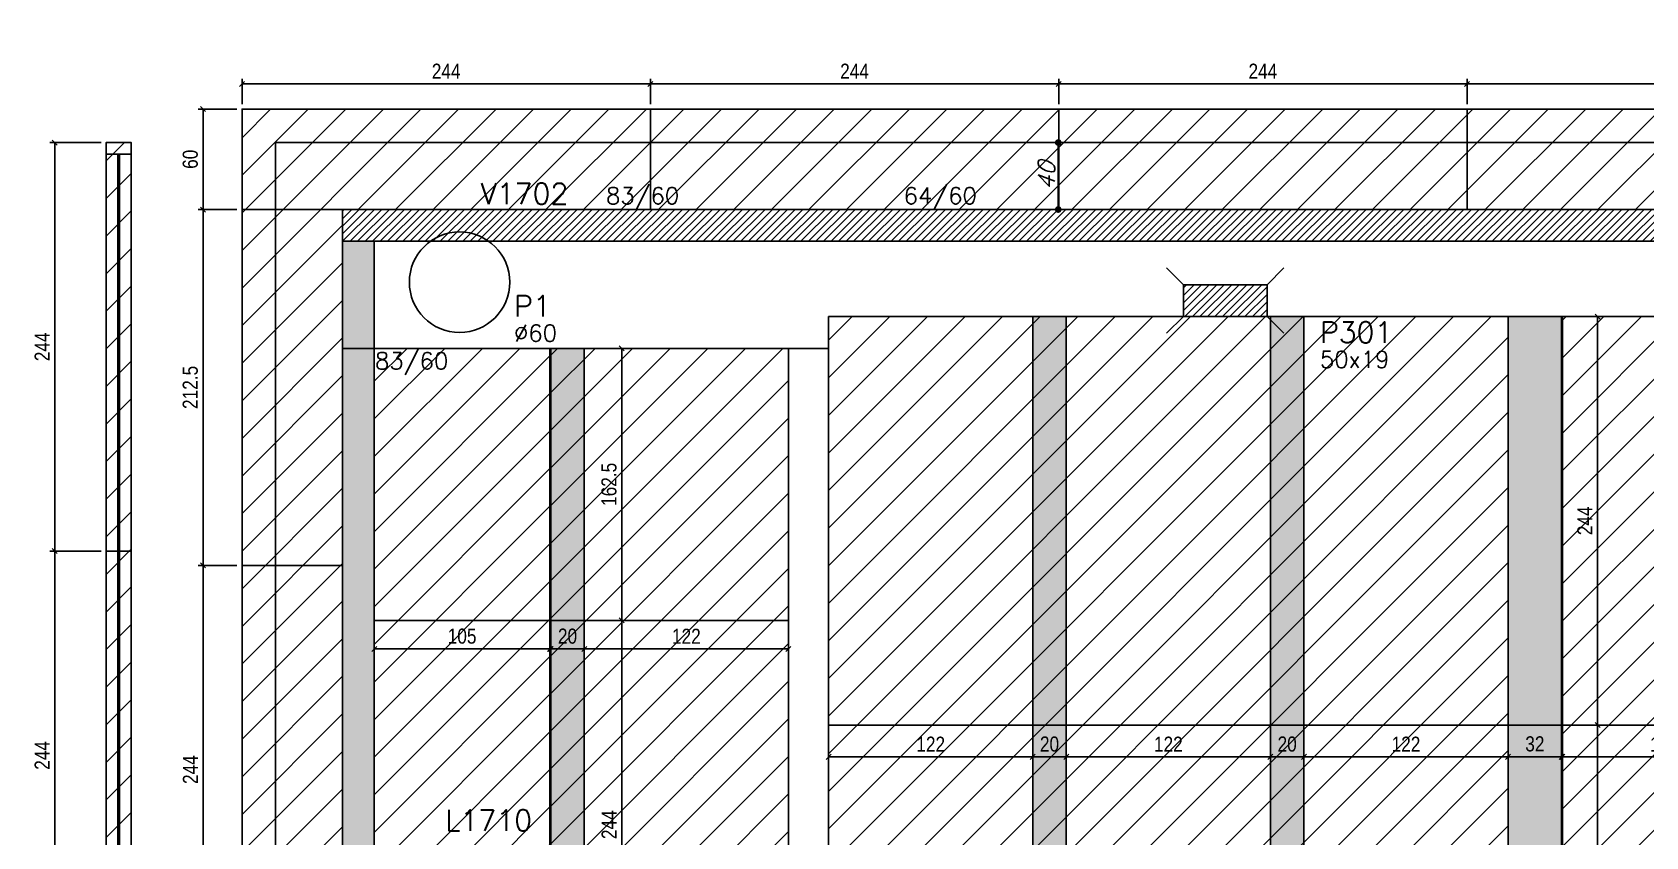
# Model space of a CAD drawing. Extents: x 1860 to 8661, y -614 to 3008.
# Drawn here: x 3110 to 4074, y 1762 to 2243 of the extents above; entities that cross this region are included whole.
import ezdxf

# ---------------------------------------------------------------- set-up
doc = ezdxf.new("R2010")
doc.units = 0
for name, color, linetype in [('COTA', 241, 'Continuous'), ('F-AUX-RED', 1, 'Continuous'), ('F-COTAS', 106, 'Continuous'), ('F-DESNIVEL-1', 254, 'Continuous'), ('F-LAJES', 3, 'Continuous'), ('F-LAJES-NOME', 4, 'Continuous'), ('F-PILARES-DIM', 172, 'Continuous'), ('F-PILARES-HACH', 174, 'Continuous'), ('F-PILARES-M', 170, 'Continuous'), ('F-PILARES-N', 170, 'Continuous'), ('F-PILARES-NASCE', 4, 'Continuous'), ('F-PILARES-NOME', 170, 'Continuous'), ('F-VIGAS', 3, 'Continuous'), ('F-VIGAS-DIM', 2, 'Continuous'), ('F-VIGAS-NOME', 4, 'Continuous'), ('Painéis', 200, 'Continuous'), ('SARR_2.2x7', 40, 'Continuous')]:
    doc.layers.add(name, color=color, linetype=linetype)
doc.layers.add('Hachura', color=251, linetype='Continuous', lineweight=9)
doc.styles.add('COTA TECNICA-50', font='techl___.ttf', dxfattribs={"height": 9})
doc.styles.add('CP-TEXT-INCL', font='romans.shx', dxfattribs={"oblique": 20})
doc.styles.add('MCP', font='romans.shx')
doc.dimstyles.new('COTA PAINEL-50', dxfattribs={"dimtxt": 9, "dimasz": 3, "dimexe": 3, "dimexo": 3, "dimgap": 3, "dimtad": 1, "dimdec": 1, "dimzin": 12, "dimdsep": 46, "dimtxsty": 'COTA TECNICA-50', "dimblk1": 'OBLIQUE', "dimblk2": 'OBLIQUE', "dimsah": 1, "dimcen": 0.9, "dimclrd": 4, "dimclre": 4, "dimclrt": 240, "dimadec": 1, "dimazin": 3, "dimtfac": 1, "dimtdec": 1, "dimtmove": 0, "dimatfit": 3, "dimfxl": 1, "dimtolj": 1, "dimtzin": 12, "dimarcsym": 0})
doc.dimstyles.new('CP-COTAS-50', dxfattribs={"dimscale": 0.8, "dimtxt": 12.5, "dimasz": 5, "dimexe": 5, "dimexo": 5, "dimgap": 2.5, "dimtad": 1, "dimdec": 1, "dimdsep": 46, "dimtxsty": 'CP-TEXT-INCL', "dimblk1": 'DOT', "dimblk2": 'DOT', "dimsah": 1, "dimcen": 9, "dimclrd": 256, "dimclre": 256, "dimclrt": 256, "dimadec": 0, "dimazin": 0, "dimtfac": 1, "dimtdec": 1, "dimtmove": 2, "dimatfit": 3, "dimldrblk": 'DOT', "dimfxl": 5, "dimtolj": 1, "dimarcsym": 0})

# ---------------------------------------------------------------- blocks, each defined once
blk = doc.blocks.new('_Oblique')
at = {"color": 0, "linetype": 'ByBlock', "lineweight": -2}
blk.add_line((-0.5, -0.5), (0.5, 0.5), dxfattribs=at)
blk = doc.blocks.new('*D1068')
at = {"layer": 'COTA', "color": 4, "lineweight": -2, "transparency": 16777216}
for p, q in [((3313.87, 1888.39), (3313.87, 1871.37)), ((3418.87, 1888.39), (3418.87, 1871.37)), ((3313.87, 1874.37), (3418.87, 1874.37))]:
    blk.add_line(p, q, dxfattribs=at)
at = {"layer": 'Defpoints', "color": 0, "transparency": 16777216}
for p in [(3313.87, 1891.39), (3418.87, 1891.39), (3418.87, 1874.37)]:
    blk.add_point(p, dxfattribs=at)
at = {"layer": 'COTA', "color": 4, "lineweight": -2, "transparency": 16777216, "xscale": 3, "yscale": 3, "zscale": 3, "rotation": 180}
blk.add_blockref('_Oblique', (3313.87, 1874.37), dxfattribs=at)
at = {"layer": 'COTA', "color": 4, "lineweight": -2, "transparency": 16777216, "xscale": 3, "yscale": 3, "zscale": 3}
blk.add_blockref('_Oblique', (3418.87, 1874.37), dxfattribs=at)
at = {"layer": 'COTA', "color": 240, "transparency": 16777216, "insert": (3366.37, 1881.97), "char_height": 9, "attachment_point": 5, "style": 'COTA TECNICA-50'}
blk.add_mtext('\\A1;105', dxfattribs=at)
blk = doc.blocks.new('*D1069')
at = {"layer": 'COTA', "color": 4, "lineweight": -2, "transparency": 16777216}
for p, q in [((3419.37, 1888.39), (3419.37, 1871.37)), ((3439.37, 1888.39), (3439.37, 1871.37)), ((3419.37, 1874.37), (3439.37, 1874.37))]:
    blk.add_line(p, q, dxfattribs=at)
at = {"layer": 'Defpoints', "color": 0, "transparency": 16777216}
for p in [(3419.37, 1891.39), (3439.37, 1891.39), (3439.37, 1874.37)]:
    blk.add_point(p, dxfattribs=at)
at = {"layer": 'COTA', "color": 4, "lineweight": -2, "transparency": 16777216, "xscale": 3, "yscale": 3, "zscale": 3, "rotation": 180}
blk.add_blockref('_Oblique', (3419.37, 1874.37), dxfattribs=at)
at = {"layer": 'COTA', "color": 4, "lineweight": -2, "transparency": 16777216, "xscale": 3, "yscale": 3, "zscale": 3}
blk.add_blockref('_Oblique', (3439.37, 1874.37), dxfattribs=at)
at = {"layer": 'COTA', "color": 240, "transparency": 16777216, "insert": (3429.37, 1881.96), "char_height": 9, "attachment_point": 5, "style": 'COTA TECNICA-50'}
blk.add_mtext('\\A1;20', dxfattribs=at)
blk = doc.blocks.new('*D1070')
at = {"layer": 'COTA', "color": 4, "lineweight": -2, "transparency": 16777216}
for p, q in [((3439.37, 1888.39), (3439.37, 1871.37)), ((3561.37, 1888.39), (3561.37, 1871.37)), ((3439.37, 1874.37), (3561.37, 1874.37))]:
    blk.add_line(p, q, dxfattribs=at)
at = {"layer": 'Defpoints', "color": 0, "transparency": 16777216}
for p in [(3439.37, 1891.39), (3561.37, 1891.39), (3561.37, 1874.37)]:
    blk.add_point(p, dxfattribs=at)
at = {"layer": 'COTA', "color": 4, "lineweight": -2, "transparency": 16777216, "xscale": 3, "yscale": 3, "zscale": 3, "rotation": 180}
blk.add_blockref('_Oblique', (3439.37, 1874.37), dxfattribs=at)
at = {"layer": 'COTA', "color": 4, "lineweight": -2, "transparency": 16777216, "xscale": 3, "yscale": 3, "zscale": 3}
blk.add_blockref('_Oblique', (3561.37, 1874.37), dxfattribs=at)
at = {"layer": 'COTA', "color": 240, "transparency": 16777216, "insert": (3500.37, 1881.92), "char_height": 9, "attachment_point": 5, "style": 'COTA TECNICA-50'}
blk.add_mtext('\\A1;122', dxfattribs=at)
blk = doc.blocks.new('*D1072')
at = {"layer": 'COTA', "color": 4, "lineweight": -2, "transparency": 16777216}
for p, q in [((3461.78, 1647.39), (3461.78, 1891.39)), ((3442.37, 1647.39), (3464.78, 1647.39))]:
    blk.add_line(p, q, dxfattribs=at)
at = {"layer": 'Defpoints', "color": 0, "transparency": 16777216}
for p in [(3461.78, 1891.39), (3461.78, 1891.39), (3439.37, 1647.39)]:
    blk.add_point(p, dxfattribs=at)
at = {"layer": 'COTA', "color": 4, "lineweight": -2, "transparency": 16777216, "xscale": 3, "yscale": 3, "zscale": 3}
for p, rotation in [((3461.78, 1891.39), 90), ((3461.78, 1647.39), 270)]:
    blk.add_blockref('_Oblique', p, dxfattribs=dict(at, rotation=rotation))
at = {"layer": 'COTA', "color": 240, "transparency": 16777216, "insert": (3454.21, 1769.39), "char_height": 9, "attachment_point": 5, "rotation": 90, "style": 'COTA TECNICA-50'}
blk.add_mtext('\\A1;244', dxfattribs=at)
blk = doc.blocks.new('*D1073')
at = {"layer": 'COTA', "color": 4, "lineweight": -2, "transparency": 16777216}
blk.add_line((3461.78, 1891.39), (3461.78, 2053.89), dxfattribs=at)
at = {"layer": 'Defpoints', "color": 0, "transparency": 16777216}
for p in [(3461.78, 2053.89), (3461.78, 2053.89), (3461.78, 1891.39)]:
    blk.add_point(p, dxfattribs=at)
at = {"layer": 'COTA', "color": 4, "lineweight": -2, "transparency": 16777216, "xscale": 3, "yscale": 3, "zscale": 3}
for p, rotation in [((3461.78, 2053.89), 90), ((3461.78, 1891.39), 270)]:
    blk.add_blockref('_Oblique', p, dxfattribs=dict(at, rotation=rotation))
at = {"layer": 'COTA', "color": 240, "transparency": 16777216, "insert": (3454.18, 1972.64), "char_height": 9, "attachment_point": 5, "rotation": 90, "style": 'COTA TECNICA-50'}
blk.add_mtext('\\A1;162.5', dxfattribs=at)
blk = doc.blocks.new('_Dot')
at = {"color": 0, "linetype": 'ByBlock', "lineweight": -2}
blk.add_line((-0.5, 0), (-1, 0), dxfattribs=at)
at = {"color": 0, "linetype": 'ByBlock', "const_width": 0.5}
blk.add_lwpolyline([(-0.25, 0, 1), (0.25, 0, 1)], format="xyb", close=True, dxfattribs=at)
blk = doc.blocks.new('*D1342')
at = {"layer": 'Defpoints', "color": 0, "transparency": 16777216}
for p in [(3722.59, 2176.79), (3722.59, 2136.79), (3722.59, 2136.79)]:
    blk.add_point(p, dxfattribs=at)
at = {"layer": 'F-COTAS', "lineweight": -2, "transparency": 16777216}
blk.add_line((3722.59, 2172.79), (3722.59, 2140.79), dxfattribs=at)
at = {"layer": 'F-COTAS', "lineweight": -2, "transparency": 16777216, "xscale": 4, "yscale": 4, "zscale": 4}
for p, rotation in [((3722.59, 2176.79), 90), ((3722.59, 2136.79), 270)]:
    blk.add_blockref('_Dot', p, dxfattribs=dict(at, rotation=rotation))
at = {"layer": 'F-COTAS', "transparency": 16777216, "insert": (3715.59, 2156.79), "char_height": 10, "attachment_point": 5, "rotation": 90, "style": 'CP-TEXT-INCL'}
blk.add_mtext('\\A1;40', dxfattribs=at)
blk = doc.blocks.new('*D1375')
at = {"layer": 'COTA', "color": 4, "lineweight": -2, "transparency": 16777216}
for p, q in [((3234.87, 2199.79), (3234.87, 2214.83)), ((3234.87, 2211.83), (3478.87, 2211.83)), ((3478.87, 2199.79), (3478.87, 2214.83))]:
    blk.add_line(p, q, dxfattribs=at)
at = {"layer": 'Defpoints', "color": 0, "transparency": 16777216}
for p in [(3478.87, 2211.83), (3234.87, 2196.79), (3478.87, 2196.79)]:
    blk.add_point(p, dxfattribs=at)
at = {"layer": 'COTA', "color": 4, "lineweight": -2, "transparency": 16777216, "xscale": 3, "yscale": 3, "zscale": 3, "rotation": 180}
blk.add_blockref('_Oblique', (3234.87, 2211.83), dxfattribs=at)
at = {"layer": 'COTA', "color": 4, "lineweight": -2, "transparency": 16777216, "xscale": 3, "yscale": 3, "zscale": 3}
blk.add_blockref('_Oblique', (3478.87, 2211.83), dxfattribs=at)
at = {"layer": 'COTA', "color": 240, "transparency": 16777216, "insert": (3356.87, 2219.4), "char_height": 9, "attachment_point": 5, "style": 'COTA TECNICA-50'}
blk.add_mtext('\\A1;244', dxfattribs=at)
blk = doc.blocks.new('*D1376')
at = {"layer": 'COTA', "color": 4, "lineweight": -2, "transparency": 16777216}
for p, q in [((3478.87, 2199.79), (3478.87, 2214.83)), ((3478.87, 2211.83), (3722.87, 2211.83)), ((3722.87, 2199.79), (3722.87, 2214.83))]:
    blk.add_line(p, q, dxfattribs=at)
at = {"layer": 'Defpoints', "color": 0, "transparency": 16777216}
for p in [(3722.87, 2211.83), (3478.87, 2196.79), (3722.87, 2196.79)]:
    blk.add_point(p, dxfattribs=at)
at = {"layer": 'COTA', "color": 4, "lineweight": -2, "transparency": 16777216, "xscale": 3, "yscale": 3, "zscale": 3, "rotation": 180}
blk.add_blockref('_Oblique', (3478.87, 2211.83), dxfattribs=at)
at = {"layer": 'COTA', "color": 4, "lineweight": -2, "transparency": 16777216, "xscale": 3, "yscale": 3, "zscale": 3}
blk.add_blockref('_Oblique', (3722.87, 2211.83), dxfattribs=at)
at = {"layer": 'COTA', "color": 240, "transparency": 16777216, "insert": (3600.87, 2219.4), "char_height": 9, "attachment_point": 5, "style": 'COTA TECNICA-50'}
blk.add_mtext('\\A1;244', dxfattribs=at)
blk = doc.blocks.new('*D1377')
at = {"layer": 'COTA', "color": 4, "lineweight": -2, "transparency": 16777216}
for p, q in [((3722.87, 2199.79), (3722.87, 2214.83)), ((3722.87, 2211.83), (3966.87, 2211.83)), ((3966.87, 2199.79), (3966.87, 2214.83))]:
    blk.add_line(p, q, dxfattribs=at)
at = {"layer": 'Defpoints', "color": 0, "transparency": 16777216}
for p in [(3966.87, 2211.83), (3722.87, 2196.79), (3966.87, 2196.79)]:
    blk.add_point(p, dxfattribs=at)
at = {"layer": 'COTA', "color": 4, "lineweight": -2, "transparency": 16777216, "xscale": 3, "yscale": 3, "zscale": 3, "rotation": 180}
blk.add_blockref('_Oblique', (3722.87, 2211.83), dxfattribs=at)
at = {"layer": 'COTA', "color": 4, "lineweight": -2, "transparency": 16777216, "xscale": 3, "yscale": 3, "zscale": 3}
blk.add_blockref('_Oblique', (3966.87, 2211.83), dxfattribs=at)
at = {"layer": 'COTA', "color": 240, "transparency": 16777216, "insert": (3844.87, 2219.4), "char_height": 9, "attachment_point": 5, "style": 'COTA TECNICA-50'}
blk.add_mtext('\\A1;244', dxfattribs=at)
blk = doc.blocks.new('*D1378')
at = {"layer": 'COTA', "color": 4, "lineweight": -2, "transparency": 16777216}
for p, q in [((3966.87, 2199.79), (3966.87, 2214.83)), ((3966.87, 2211.83), (4210.87, 2211.83)), ((4210.87, 2199.79), (4210.87, 2214.83))]:
    blk.add_line(p, q, dxfattribs=at)
at = {"layer": 'Defpoints', "color": 0, "transparency": 16777216}
for p in [(4210.87, 2211.83), (3966.87, 2196.79), (4210.87, 2196.79)]:
    blk.add_point(p, dxfattribs=at)
at = {"layer": 'COTA', "color": 4, "lineweight": -2, "transparency": 16777216, "xscale": 3, "yscale": 3, "zscale": 3, "rotation": 180}
blk.add_blockref('_Oblique', (3966.87, 2211.83), dxfattribs=at)
at = {"layer": 'COTA', "color": 4, "lineweight": -2, "transparency": 16777216, "xscale": 3, "yscale": 3, "zscale": 3}
blk.add_blockref('_Oblique', (4210.87, 2211.83), dxfattribs=at)
at = {"layer": 'COTA', "color": 240, "transparency": 16777216, "insert": (4088.87, 2219.4), "char_height": 9, "attachment_point": 5, "style": 'COTA TECNICA-50'}
blk.add_mtext('\\A1;244', dxfattribs=at)
blk = doc.blocks.new('*D1426')
at = {"layer": 'COTA', "color": 4, "lineweight": -2, "transparency": 16777216}
for p, q in [((3231.87, 1924.29), (3208.58, 1924.29)), ((3211.58, 1680.29), (3211.58, 1924.29)), ((3231.87, 1680.29), (3208.58, 1680.29))]:
    blk.add_line(p, q, dxfattribs=at)
at = {"layer": 'Defpoints', "color": 0, "transparency": 16777216}
for p in [(3211.58, 1924.29), (3234.87, 1924.29), (3234.87, 1680.29)]:
    blk.add_point(p, dxfattribs=at)
at = {"layer": 'COTA', "color": 4, "lineweight": -2, "transparency": 16777216, "xscale": 3, "yscale": 3, "zscale": 3}
for p, rotation in [((3211.58, 1924.29), 90), ((3211.58, 1680.29), 270)]:
    blk.add_blockref('_Oblique', p, dxfattribs=dict(at, rotation=rotation))
at = {"layer": 'COTA', "color": 240, "transparency": 16777216, "insert": (3204.02, 1802.29), "char_height": 9, "attachment_point": 5, "rotation": 90, "style": 'COTA TECNICA-50'}
blk.add_mtext('\\A1;244', dxfattribs=at)
blk = doc.blocks.new('*D1344')
at = {"layer": 'COTA', "color": 4, "lineweight": -2, "transparency": 16777216}
for p, q in [((3231.87, 2136.79), (3208.58, 2136.79)), ((3211.58, 1924.29), (3211.58, 2136.79)), ((3231.87, 1924.29), (3208.58, 1924.29))]:
    blk.add_line(p, q, dxfattribs=at)
at = {"layer": 'Defpoints', "color": 0, "transparency": 16777216}
for p in [(3211.58, 2136.79), (3234.87, 2136.79), (3234.87, 1924.29)]:
    blk.add_point(p, dxfattribs=at)
at = {"layer": 'COTA', "color": 4, "lineweight": -2, "transparency": 16777216, "xscale": 3, "yscale": 3, "zscale": 3}
for p, rotation in [((3211.58, 2136.79), 90), ((3211.58, 1924.29), 270)]:
    blk.add_blockref('_Oblique', p, dxfattribs=dict(at, rotation=rotation))
at = {"layer": 'COTA', "color": 240, "transparency": 16777216, "insert": (3203.98, 2030.54), "char_height": 9, "attachment_point": 5, "rotation": 90, "style": 'COTA TECNICA-50'}
blk.add_mtext('\\A1;212.5', dxfattribs=at)
blk = doc.blocks.new('*D1427')
at = {"layer": 'COTA', "color": 4, "lineweight": -2, "transparency": 16777216}
for p, q in [((3231.87, 2196.79), (3208.58, 2196.79)), ((3211.58, 2136.79), (3211.58, 2196.79)), ((3231.87, 2136.79), (3208.58, 2136.79))]:
    blk.add_line(p, q, dxfattribs=at)
at = {"layer": 'Defpoints', "color": 0, "transparency": 16777216}
for p in [(3211.58, 2196.79), (3234.87, 2196.79), (3234.87, 2136.79)]:
    blk.add_point(p, dxfattribs=at)
at = {"layer": 'COTA', "color": 4, "lineweight": -2, "transparency": 16777216, "xscale": 3, "yscale": 3, "zscale": 3}
for p, rotation in [((3211.58, 2196.79), 90), ((3211.58, 2136.79), 270)]:
    blk.add_blockref('_Oblique', p, dxfattribs=dict(at, rotation=rotation))
at = {"layer": 'COTA', "color": 240, "transparency": 16777216, "insert": (3203.99, 2166.79), "char_height": 9, "attachment_point": 5, "rotation": 90, "style": 'COTA TECNICA-50'}
blk.add_mtext('\\A1;60', dxfattribs=at)
blk = doc.blocks.new('*D1430')
at = {"layer": 'COTA', "color": 4, "lineweight": -2, "transparency": 16777216}
for p, q in [((3150.66, 1932.79), (3120.01, 1932.79)), ((3123.01, 1688.79), (3123.01, 1932.79)), ((3150.66, 1688.79), (3120.01, 1688.79))]:
    blk.add_line(p, q, dxfattribs=at)
at = {"layer": 'Defpoints', "color": 0, "transparency": 16777216}
for p in [(3123.01, 1932.79), (3153.66, 1932.79), (3153.66, 1688.79)]:
    blk.add_point(p, dxfattribs=at)
at = {"layer": 'COTA', "color": 4, "lineweight": -2, "transparency": 16777216, "xscale": 3, "yscale": 3, "zscale": 3}
for p, rotation in [((3123.01, 1932.79), 90), ((3123.01, 1688.79), 270)]:
    blk.add_blockref('_Oblique', p, dxfattribs=dict(at, rotation=rotation))
at = {"layer": 'COTA', "color": 240, "transparency": 16777216, "insert": (3115.45, 1810.79), "char_height": 9, "attachment_point": 5, "rotation": 90, "style": 'COTA TECNICA-50'}
blk.add_mtext('\\A1;244', dxfattribs=at)
blk = doc.blocks.new('*D1431')
at = {"layer": 'COTA', "color": 4, "lineweight": -2, "transparency": 16777216}
for p, q in [((3150.66, 2176.79), (3120.01, 2176.79)), ((3123.01, 1932.79), (3123.01, 2176.79)), ((3150.66, 1932.79), (3120.01, 1932.79))]:
    blk.add_line(p, q, dxfattribs=at)
at = {"layer": 'Defpoints', "color": 0, "transparency": 16777216}
for p in [(3123.01, 2176.79), (3153.66, 2176.79), (3153.66, 1932.79)]:
    blk.add_point(p, dxfattribs=at)
at = {"layer": 'COTA', "color": 4, "lineweight": -2, "transparency": 16777216, "xscale": 3, "yscale": 3, "zscale": 3}
for p, rotation in [((3123.01, 2176.79), 90), ((3123.01, 1932.79), 270)]:
    blk.add_blockref('_Oblique', p, dxfattribs=dict(at, rotation=rotation))
at = {"layer": 'COTA', "color": 240, "transparency": 16777216, "insert": (3115.45, 2054.79), "char_height": 9, "attachment_point": 5, "rotation": 90, "style": 'COTA TECNICA-50'}
blk.add_mtext('\\A1;244', dxfattribs=at)
blk = doc.blocks.new('*D1668')
at = {"layer": 'COTA', "color": 4, "lineweight": -2, "transparency": 16777216}
for p, q in [((3585.37, 1825.89), (3585.37, 1806.93)), ((3707.37, 1825.89), (3707.37, 1806.93)), ((3585.37, 1809.93), (3707.37, 1809.93))]:
    blk.add_line(p, q, dxfattribs=at)
at = {"layer": 'Defpoints', "color": 0, "transparency": 16777216}
for p in [(3585.37, 1828.89), (3707.37, 1828.89), (3707.37, 1809.93)]:
    blk.add_point(p, dxfattribs=at)
at = {"layer": 'COTA', "color": 4, "lineweight": -2, "transparency": 16777216, "xscale": 3, "yscale": 3, "zscale": 3, "rotation": 180}
blk.add_blockref('_Oblique', (3585.37, 1809.93), dxfattribs=at)
at = {"layer": 'COTA', "color": 4, "lineweight": -2, "transparency": 16777216, "xscale": 3, "yscale": 3, "zscale": 3}
blk.add_blockref('_Oblique', (3707.37, 1809.93), dxfattribs=at)
at = {"layer": 'COTA', "color": 240, "transparency": 16777216, "insert": (3646.37, 1817.48), "char_height": 9, "attachment_point": 5, "style": 'COTA TECNICA-50'}
blk.add_mtext('\\A1;122', dxfattribs=at)
blk = doc.blocks.new('*D1669')
at = {"layer": 'COTA', "color": 4, "lineweight": -2, "transparency": 16777216}
for p, q in [((3707.37, 1825.89), (3707.37, 1806.93)), ((3727.37, 1825.89), (3727.37, 1806.93)), ((3707.37, 1809.93), (3727.37, 1809.93))]:
    blk.add_line(p, q, dxfattribs=at)
at = {"layer": 'Defpoints', "color": 0, "transparency": 16777216}
for p in [(3707.37, 1828.89), (3727.37, 1828.89), (3727.37, 1809.93)]:
    blk.add_point(p, dxfattribs=at)
at = {"layer": 'COTA', "color": 4, "lineweight": -2, "transparency": 16777216, "xscale": 3, "yscale": 3, "zscale": 3, "rotation": 180}
blk.add_blockref('_Oblique', (3707.37, 1809.93), dxfattribs=at)
at = {"layer": 'COTA', "color": 4, "lineweight": -2, "transparency": 16777216, "xscale": 3, "yscale": 3, "zscale": 3}
blk.add_blockref('_Oblique', (3727.37, 1809.93), dxfattribs=at)
at = {"layer": 'COTA', "color": 240, "transparency": 16777216, "insert": (3717.37, 1817.52), "char_height": 9, "attachment_point": 5, "style": 'COTA TECNICA-50'}
blk.add_mtext('\\A1;20', dxfattribs=at)
blk = doc.blocks.new('*D1670')
at = {"layer": 'COTA', "color": 4, "lineweight": -2, "transparency": 16777216}
for p, q in [((3727.37, 1825.89), (3727.37, 1806.93)), ((3849.37, 1825.89), (3849.37, 1806.93)), ((3727.37, 1809.93), (3849.37, 1809.93))]:
    blk.add_line(p, q, dxfattribs=at)
at = {"layer": 'Defpoints', "color": 0, "transparency": 16777216}
for p in [(3727.37, 1828.89), (3849.37, 1828.89), (3849.37, 1809.93)]:
    blk.add_point(p, dxfattribs=at)
at = {"layer": 'COTA', "color": 4, "lineweight": -2, "transparency": 16777216, "xscale": 3, "yscale": 3, "zscale": 3, "rotation": 180}
blk.add_blockref('_Oblique', (3727.37, 1809.93), dxfattribs=at)
at = {"layer": 'COTA', "color": 4, "lineweight": -2, "transparency": 16777216, "xscale": 3, "yscale": 3, "zscale": 3}
blk.add_blockref('_Oblique', (3849.37, 1809.93), dxfattribs=at)
at = {"layer": 'COTA', "color": 240, "transparency": 16777216, "insert": (3788.37, 1817.48), "char_height": 9, "attachment_point": 5, "style": 'COTA TECNICA-50'}
blk.add_mtext('\\A1;122', dxfattribs=at)
blk = doc.blocks.new('*D1671')
at = {"layer": 'COTA', "color": 4, "lineweight": -2, "transparency": 16777216}
for p, q in [((3849.37, 1825.89), (3849.37, 1806.93)), ((3869.37, 1825.89), (3869.37, 1806.93)), ((3849.37, 1809.93), (3869.37, 1809.93))]:
    blk.add_line(p, q, dxfattribs=at)
at = {"layer": 'Defpoints', "color": 0, "transparency": 16777216}
for p in [(3849.37, 1828.89), (3869.37, 1828.89), (3869.37, 1809.93)]:
    blk.add_point(p, dxfattribs=at)
at = {"layer": 'COTA', "color": 4, "lineweight": -2, "transparency": 16777216, "xscale": 3, "yscale": 3, "zscale": 3, "rotation": 180}
blk.add_blockref('_Oblique', (3849.37, 1809.93), dxfattribs=at)
at = {"layer": 'COTA', "color": 4, "lineweight": -2, "transparency": 16777216, "xscale": 3, "yscale": 3, "zscale": 3}
blk.add_blockref('_Oblique', (3869.37, 1809.93), dxfattribs=at)
at = {"layer": 'COTA', "color": 240, "transparency": 16777216, "insert": (3859.37, 1817.52), "char_height": 9, "attachment_point": 5, "style": 'COTA TECNICA-50'}
blk.add_mtext('\\A1;20', dxfattribs=at)
blk = doc.blocks.new('*D1672')
at = {"layer": 'COTA', "color": 4, "lineweight": -2, "transparency": 16777216}
for p, q in [((3869.37, 1825.89), (3869.37, 1806.93)), ((3991.37, 1825.89), (3991.37, 1806.93)), ((3869.37, 1809.93), (3991.37, 1809.93))]:
    blk.add_line(p, q, dxfattribs=at)
at = {"layer": 'Defpoints', "color": 0, "transparency": 16777216}
for p in [(3869.37, 1828.89), (3991.37, 1828.89), (3991.37, 1809.93)]:
    blk.add_point(p, dxfattribs=at)
at = {"layer": 'COTA', "color": 4, "lineweight": -2, "transparency": 16777216, "xscale": 3, "yscale": 3, "zscale": 3, "rotation": 180}
blk.add_blockref('_Oblique', (3869.37, 1809.93), dxfattribs=at)
at = {"layer": 'COTA', "color": 4, "lineweight": -2, "transparency": 16777216, "xscale": 3, "yscale": 3, "zscale": 3}
blk.add_blockref('_Oblique', (3991.37, 1809.93), dxfattribs=at)
at = {"layer": 'COTA', "color": 240, "transparency": 16777216, "insert": (3930.37, 1817.48), "char_height": 9, "attachment_point": 5, "style": 'COTA TECNICA-50'}
blk.add_mtext('\\A1;122', dxfattribs=at)
blk = doc.blocks.new('*D1673')
at = {"layer": 'COTA', "color": 4, "lineweight": -2, "transparency": 16777216}
for p, q in [((3991.37, 1825.89), (3991.37, 1806.93)), ((4023.37, 1825.89), (4023.37, 1806.93)), ((3991.37, 1809.93), (4023.37, 1809.93))]:
    blk.add_line(p, q, dxfattribs=at)
at = {"layer": 'Defpoints', "color": 0, "transparency": 16777216}
for p in [(3991.37, 1828.89), (4023.37, 1828.89), (4023.37, 1809.93)]:
    blk.add_point(p, dxfattribs=at)
at = {"layer": 'COTA', "color": 4, "lineweight": -2, "transparency": 16777216, "xscale": 3, "yscale": 3, "zscale": 3, "rotation": 180}
blk.add_blockref('_Oblique', (3991.37, 1809.93), dxfattribs=at)
at = {"layer": 'COTA', "color": 4, "lineweight": -2, "transparency": 16777216, "xscale": 3, "yscale": 3, "zscale": 3}
blk.add_blockref('_Oblique', (4023.37, 1809.93), dxfattribs=at)
at = {"layer": 'COTA', "color": 240, "transparency": 16777216, "insert": (4007.37, 1817.62), "char_height": 9, "attachment_point": 5, "style": 'COTA TECNICA-50'}
blk.add_mtext('\\A1;32', dxfattribs=at)
blk = doc.blocks.new('*D1674')
at = {"layer": 'COTA', "color": 4, "lineweight": -2, "transparency": 16777216}
for p, q in [((4023.87, 1825.89), (4023.87, 1806.93)), ((4145.87, 1825.89), (4145.87, 1806.93)), ((4023.87, 1809.93), (4145.87, 1809.93))]:
    blk.add_line(p, q, dxfattribs=at)
at = {"layer": 'Defpoints', "color": 0, "transparency": 16777216}
for p in [(4023.87, 1828.89), (4145.87, 1828.89), (4145.87, 1809.93)]:
    blk.add_point(p, dxfattribs=at)
at = {"layer": 'COTA', "color": 4, "lineweight": -2, "transparency": 16777216, "xscale": 3, "yscale": 3, "zscale": 3, "rotation": 180}
blk.add_blockref('_Oblique', (4023.87, 1809.93), dxfattribs=at)
at = {"layer": 'COTA', "color": 4, "lineweight": -2, "transparency": 16777216, "xscale": 3, "yscale": 3, "zscale": 3}
blk.add_blockref('_Oblique', (4145.87, 1809.93), dxfattribs=at)
at = {"layer": 'COTA', "color": 240, "transparency": 16777216, "insert": (4084.87, 1817.48), "char_height": 9, "attachment_point": 5, "style": 'COTA TECNICA-50'}
blk.add_mtext('\\A1;122', dxfattribs=at)
blk = doc.blocks.new('*D1679')
at = {"layer": 'COTA', "color": 4, "lineweight": -2, "transparency": 16777216}
for p, q in [((4026.87, 1828.89), (4047.83, 1828.89)), ((4044.83, 1584.89), (4044.83, 1828.89)), ((4026.87, 1584.89), (4047.83, 1584.89))]:
    blk.add_line(p, q, dxfattribs=at)
at = {"layer": 'Defpoints', "color": 0, "transparency": 16777216}
for p in [(4023.87, 1828.89), (4044.83, 1828.89), (4023.87, 1584.89)]:
    blk.add_point(p, dxfattribs=at)
at = {"layer": 'COTA', "color": 4, "lineweight": -2, "transparency": 16777216, "xscale": 3, "yscale": 3, "zscale": 3}
for p, rotation in [((4044.83, 1828.89), 90), ((4044.83, 1584.89), 270)]:
    blk.add_blockref('_Oblique', p, dxfattribs=dict(at, rotation=rotation))
at = {"layer": 'COTA', "color": 240, "transparency": 16777216, "insert": (4037.26, 1706.89), "char_height": 9, "attachment_point": 5, "rotation": 90, "style": 'COTA TECNICA-50'}
blk.add_mtext('\\A1;244', dxfattribs=at)
blk = doc.blocks.new('*D1680')
at = {"layer": 'COTA', "color": 4, "lineweight": -2, "transparency": 16777216}
for p, q in [((4026.87, 2072.89), (4047.83, 2072.89)), ((4044.83, 1828.89), (4044.83, 2072.89)), ((4026.87, 1828.89), (4047.83, 1828.89))]:
    blk.add_line(p, q, dxfattribs=at)
at = {"layer": 'Defpoints', "color": 0, "transparency": 16777216}
for p in [(4023.87, 2072.89), (4044.83, 2072.89), (4023.87, 1828.89)]:
    blk.add_point(p, dxfattribs=at)
at = {"layer": 'COTA', "color": 4, "lineweight": -2, "transparency": 16777216, "xscale": 3, "yscale": 3, "zscale": 3}
for p, rotation in [((4044.83, 2072.89), 90), ((4044.83, 1828.89), 270)]:
    blk.add_blockref('_Oblique', p, dxfattribs=dict(at, rotation=rotation))
at = {"layer": 'COTA', "color": 240, "transparency": 16777216, "insert": (4037.26, 1950.89), "char_height": 9, "attachment_point": 5, "rotation": 90, "style": 'COTA TECNICA-50'}
blk.add_mtext('\\A1;244', dxfattribs=at)

msp = doc.modelspace()

# ---------------------------------------------------------------- hatches: boundary and pattern name
at = {"layer": 'F-AUX-RED'}
h = msp.add_hatch(dxfattribs=at)
h.set_pattern_fill('ANSI31', color=256)
h.set_pattern_definition([(45, (4454.8736, -4261.1125), (-2.245064, 2.245064), [])])
h.paths.add_polyline_path([(5582.87, 2136.89), (3294.87, 2136.89), (3294.87, 2117.89), (5563.87, 2117.89), (5563.87, 2029.89), (5582.87, 2029.89)])
at = {"layer": 'F-PILARES-HACH', "linetype": 'Continuous'}
h = msp.add_hatch(dxfattribs=at)
h.set_pattern_fill('ANSI31', color=256, style=0)
h.set_pattern_definition([(45, (4449.3736, 10738.8875), (-2.245064, 2.245064), [])])
h.paths.add_polyline_path([(3797.37, 2072.89), (3847.37, 2072.89), (3847.37, 2091.89), (3797.37, 2091.89)], flags=16)
at = {"layer": 'Hachura', "linetype": 'ByBlock'}
h = msp.add_hatch(dxfattribs=at)
h.set_pattern_fill('ANSI31', color=256, scale=5)
h.paths.add_polyline_path([(3234.87, 1436.29), (3294.87, 1436.29), (3294.87, 1680.29), (3234.87, 1680.29)])
h.paths.add_polyline_path([(3234.87, 1680.29), (3294.87, 1680.29), (3294.87, 1924.29), (3234.87, 1924.29)])
h.paths.add_polyline_path([(3234.87, 1924.29), (3294.87, 1924.29), (3294.87, 2136.79), (3234.87, 2136.79)])
h.paths.add_polyline_path([(3478.87, 2136.79), (3478.87, 2196.79), (3234.87, 2196.79), (3234.87, 2136.79)])
h.paths.add_polyline_path([(3722.87, 2136.79), (3722.87, 2196.79), (3478.87, 2196.79), (3478.87, 2136.79)])
h.paths.add_polyline_path([(3966.87, 2136.79), (3966.87, 2196.79), (3722.87, 2196.79), (3722.87, 2136.79)])
h.paths.add_polyline_path([(4210.87, 2136.79), (4210.87, 2196.79), (3966.87, 2196.79), (3966.87, 2136.79)])
h.paths.add_polyline_path([(4454.87, 2136.79), (4454.87, 2196.79), (4210.87, 2196.79), (4210.87, 2136.79)])
h.paths.add_polyline_path([(4454.87, 2196.79), (4454.87, 2136.79), (4698.87, 2136.79), (4698.87, 2196.79)])
h.paths.add_polyline_path([(4698.87, 2196.79), (4698.87, 2136.79), (4942.87, 2136.79), (4942.87, 2196.79)])
h.paths.add_polyline_path([(4942.87, 2196.79), (4942.87, 2136.79), (5186.87, 2136.79), (5186.87, 2196.79)])
h.paths.add_polyline_path([(5186.87, 2196.79), (5186.87, 2136.79), (5430.87, 2136.79), (5430.87, 2196.79)])
h.paths.add_polyline_path([(5520.87, 2136.79), (5520.87, 2196.79), (5430.87, 2196.79), (5430.87, 2136.79)])
h.paths.add_polyline_path([(5439.87, 2332.3), (5439.87, 2317.3), (5535.87, 2317.3), (5535.87, 2332.3)])
h.paths.add_polyline_path([(5439.87, 2317.3), (5439.87, 2332.3), (5195.87, 2332.3), (5195.87, 2317.3)])
h.paths.add_polyline_path([(4951.87, 2332.3), (4951.87, 2317.3), (5195.87, 2317.3), (5195.87, 2332.3)])
h.paths.add_polyline_path([(4951.87, 2317.3), (4951.87, 2332.3), (4707.87, 2332.3), (4707.87, 2317.3)])
h.paths.add_polyline_path([(4463.87, 2332.3), (4463.87, 2317.3), (4707.87, 2317.3), (4707.87, 2332.3)])
h.paths.add_polyline_path([(4219.87, 2332.3), (4219.87, 2317.3), (4463.87, 2317.3), (4463.87, 2332.3)])
h.paths.add_polyline_path([(4219.87, 2317.3), (4219.87, 2332.3), (3975.87, 2332.3), (3975.87, 2317.3)])
h.paths.add_polyline_path([(3975.87, 2317.3), (3975.87, 2332.3), (3731.87, 2332.3), (3731.87, 2317.3)])
h.paths.add_polyline_path([(3731.87, 2317.3), (3731.87, 2332.3), (3487.87, 2332.3), (3487.87, 2317.3)])
h.paths.add_polyline_path([(3243.87, 2332.3), (3243.87, 2317.3), (3487.87, 2317.3), (3487.87, 2332.3)])
h.paths.add_polyline_path([(3153.66, 1932.79), (3168.66, 1932.79), (3168.66, 2176.79), (3153.66, 2176.79)])
h.paths.add_polyline_path([(3168.66, 1932.79), (3153.66, 1932.79), (3153.66, 1688.79), (3168.66, 1688.79)])
h.paths.add_polyline_path([(3153.66, 1665.29), (3168.66, 1665.29), (3168.66, 1688.79), (3153.66, 1688.79)])
h.paths.add_polyline_path([(3153.66, 1421.29), (3168.66, 1421.29), (3168.66, 1665.29), (3153.66, 1665.29)])
h = msp.add_hatch(dxfattribs=at)
h.set_pattern_fill('ANSI31', color=256, scale=5)
h.paths.add_polyline_path([(3707.37, 2072.89), (3585.37, 2072.89), (3585.37, 1828.89), (3707.37, 1828.89)])
h.paths.add_polyline_path([(3707.37, 1828.89), (3585.37, 1828.89), (3585.37, 1584.89), (3707.37, 1584.89)])
h.paths.add_polyline_path([(3727.37, 1828.89), (3707.37, 1828.89), (3707.37, 1584.89), (3727.37, 1584.89)])
h.paths.add_polyline_path([(3707.37, 1828.89), (3727.37, 1828.89), (3727.37, 2072.89), (3707.37, 2072.89)])
h.paths.add_polyline_path([(3849.37, 2070.89), (3847.37, 2072.89), (3797.37, 2072.89), (3727.37, 2072.89), (3727.37, 1828.89), (3849.37, 1828.89)])
h.paths.add_polyline_path([(3849.37, 1828.89), (3727.37, 1828.89), (3727.37, 1584.89), (3849.37, 1584.89)])
h.paths.add_polyline_path([(3869.37, 1828.89), (3849.37, 1828.89), (3849.37, 1584.89), (3869.37, 1584.89)])
h.paths.add_polyline_path([(3869.37, 2072.89), (3849.37, 2072.89), (3849.37, 1828.89), (3869.37, 1828.89)])
h.paths.add_polyline_path([(3869.37, 1828.89), (3991.37, 1828.89), (3991.37, 2072.89), (3869.37, 2072.89)])
h.paths.add_polyline_path([(3991.37, 1828.89), (3869.37, 1828.89), (3869.37, 1584.89), (3991.37, 1584.89)])
h.paths.add_polyline_path([(4023.87, 1584.89), (4126.87, 1584.89), (4126.87, 1828.89), (4023.87, 1828.89)])
h.paths.add_polyline_path([(4126.87, 2022.92), (4126.63, 2022.92), (4126.63, 2071.92), (4125.66, 2072.89), (4096.87, 2072.89), (4023.87, 2072.89), (4023.87, 1828.89), (4126.87, 1828.89)])
h.paths.add_polyline_path([(4145.87, 1584.89), (4267.87, 1584.89), (4267.87, 1828.89), (4145.87, 1828.89)])
h = msp.add_hatch(color=256, dxfattribs=at)
h.dxf.hatch_style = 1
h.paths.add_polyline_path([(3707.37, 1828.89), (3727.37, 1828.89), (3727.37, 2072.89), (3707.37, 2072.89)])
h.paths.add_polyline_path([(3727.37, 1828.89), (3707.37, 1828.89), (3707.37, 1584.89), (3727.37, 1584.89)])
h.paths.add_polyline_path([(3707.37, 1403.39), (3727.37, 1403.39), (3727.37, 1584.89), (3707.37, 1584.89)])
h.paths.add_polyline_path([(3849.37, 1403.39), (3869.37, 1403.39), (3869.37, 1584.89), (3849.37, 1584.89)])
h.paths.add_polyline_path([(3869.37, 1828.89), (3849.37, 1828.89), (3849.37, 1584.89), (3869.37, 1584.89)])
h.paths.add_polyline_path([(3869.37, 2072.89), (3849.37, 2072.89), (3849.37, 1828.89), (3869.37, 1828.89)])
h.paths.add_polyline_path([(3991.37, 1828.89), (4023.87, 1828.89), (4023.87, 2072.89), (3991.37, 2072.89)])
h.paths.add_polyline_path([(4023.87, 1828.89), (3991.37, 1828.89), (3991.37, 1584.89), (4023.87, 1584.89)])
h.paths.add_polyline_path([(4023.87, 1584.89), (3991.37, 1584.89), (3991.37, 1403.39), (4023.87, 1403.39)])
h.paths.add_polyline_path([(4267.87, 1403.39), (4287.87, 1403.39), (4287.87, 1584.89), (4267.87, 1584.89)])
h.paths.add_polyline_path([(4267.87, 1584.89), (4287.87, 1584.89), (4287.87, 1828.89), (4267.87, 1828.89)])
h.paths.add_polyline_path([(4267.87, 1828.89), (4287.87, 1828.89), (4287.87, 2072.89), (4267.87, 2072.89)])
h = msp.add_hatch(dxfattribs=at)
h.set_pattern_fill('ANSI31', color=256, scale=5)
h.paths.add_polyline_path([(3313.87, 1891.39), (3418.87, 1891.39), (3418.87, 2053.89), (3364.88, 2053.89), (3313.87, 2053.89)])
h.paths.add_polyline_path([(3313.87, 1891.39), (3313.87, 1647.39), (3418.87, 1647.39), (3418.87, 1891.39)])
h.paths.add_polyline_path([(3418.87, 1647.39), (3313.87, 1647.39), (3313.87, 1436.39), (3313.87, 1403.39), (3418.87, 1403.39)])
h.paths.add_polyline_path([(3419.37, 1403.39), (3425.37, 1403.39), (3439.37, 1403.39), (3439.37, 1647.39), (3419.37, 1647.39)])
h.paths.add_polyline_path([(3419.37, 1647.39), (3439.37, 1647.39), (3439.37, 1891.39), (3419.37, 1891.39)])
h.paths.add_polyline_path([(3419.37, 1891.39), (3439.37, 1891.39), (3439.37, 2053.89), (3419.37, 2053.89)])
h.paths.add_polyline_path([(3561.37, 1891.39), (3561.37, 2053.89), (3439.37, 2053.89), (3439.37, 1891.39)])
h.paths.add_polyline_path([(3561.37, 1891.39), (3439.37, 1891.39), (3439.37, 1647.39), (3561.37, 1647.39)])
h.paths.add_polyline_path([(3561.37, 1647.39), (3439.37, 1647.39), (3439.37, 1403.39), (3474.37, 1403.39), (3561.37, 1403.39)])
at = {"layer": 'Hachura'}
h = msp.add_hatch(color=256, dxfattribs=at)
h.dxf.hatch_style = 1
h.paths.add_polyline_path([(3419.37, 1403.39), (3425.37, 1403.39), (3439.37, 1403.39), (3439.37, 1647.39), (3419.37, 1647.39)])
h.paths.add_polyline_path([(3439.37, 1891.39), (3419.37, 1891.39), (3419.37, 1647.39), (3439.37, 1647.39)])
h.paths.add_polyline_path([(3419.37, 1891.39), (3439.37, 1891.39), (3439.37, 2053.89), (3419.37, 2053.89)])

# ---------------------------------------------------------------- linework, layer by layer
at = {"layer": 'F-AUX-RED', "color": 2}
for p, q in [((3294.87, 2117.89), (3294.87, 2136.89)), ((5582.87, 2136.89), (3294.87, 2136.89)), ((3294.87, 2117.89), (5563.87, 2117.89))]:
    msp.add_line(p, q, dxfattribs=at)
at = {"layer": 'F-DESNIVEL-1'}
msp.add_solid([(3294.87, 2053.89), (3313.87, 2053.89), (3294.87, 2117.89), (3313.87, 2117.89)], dxfattribs=at)
at = {"layer": 'F-DESNIVEL-1', "linetype": 'Continuous'}
for points in [[(3313.87, 2053.89), (3294.87, 2053.89), (3294.87, 1436.49)], [(3313.87, 2053.89), (3294.87, 1436.49), (3313.87, 1436.49)], [(3313.87, 2053.89), (3313.87, 1436.49), (3313.87, 2053.89)]]:
    msp.add_solid(points, dxfattribs=at)
at = {"layer": 'F-LAJES', "linetype": 'Continuous'}
for p, q in [((3254.87, 1421.39), (3254.87, 2176.89)), ((3254.87, 2176.89), (5535.87, 2176.89))]:
    msp.add_line(p, q, dxfattribs=at)
at = {"layer": 'F-PILARES-M', "linetype": 'Continuous'}
msp.add_circle((3364.87, 2093.39), 30, dxfattribs=at)
at = {"layer": 'F-PILARES-N', "linetype": 'Continuous'}
msp.add_lwpolyline([(3797.37, 2072.89), (3847.37, 2072.89), (3847.37, 2091.89), (3797.37, 2091.89), (3797.37, 2072.89)], dxfattribs=at)
at = {"layer": 'F-PILARES-NASCE', "linetype": 'Continuous'}
for p, q in [((3797.37, 2091.89), (3787.37, 2101.89)), ((3847.37, 2091.89), (3857.37, 2101.89)), ((3797.37, 2072.89), (3787.37, 2062.89)), ((3847.37, 2072.89), (3857.37, 2062.89))]:
    msp.add_line(p, q, dxfattribs=at)
at = {"layer": 'F-VIGAS'}
for points in [[(3294.87, 2136.89), (3294.87, 1436.39)], [(3364.88, 2136.89), (3294.87, 2136.89)], [(3573.37, 2136.89), (3364.88, 2136.89)], [(3831.87, 2136.89), (3573.37, 2136.89)], [(4136.37, 2136.89), (3831.87, 2136.89)], [(3313.87, 1436.39), (3313.87, 2117.89)], [(3585.37, 2072.89), (3802.87, 2072.89)], [(3585.37, 1403.39), (3585.37, 2072.89)], [(3847.37, 2072.89), (4096.87, 2072.89)], [(3294.87, 2053.89), (3364.88, 2053.89)], [(3364.88, 2053.89), (3585.37, 2053.89)], [(3561.37, 2053.89), (3561.37, 1403.39)]]:
    msp.add_lwpolyline(points, dxfattribs=at)
at = {"layer": 'Painéis'}
for p, q in [((3478.87, 2196.79), (3478.87, 2136.79)), ((3722.87, 2196.79), (3722.87, 2136.79)), ((3966.87, 2196.79), (3966.87, 2136.79)), ((3168.66, 1932.79), (3153.66, 1932.79)), ((3294.87, 1924.29), (3234.87, 1924.29))]:
    msp.add_line(p, q, dxfattribs=at)
for points in [[(3234.87, 2136.79), (5520.87, 2136.79), (5520.87, 2196.79), (3234.87, 2196.79)], [(3168.66, 1421.29), (3153.66, 1421.29), (3153.66, 2176.79), (3168.66, 2176.79)], [(3294.87, 1436.29), (3234.87, 1436.29), (3234.87, 2136.79), (3294.87, 2136.79)]]:
    msp.add_lwpolyline(points, close=True, dxfattribs=at)
for points in [[(3707.37, 1403.39), (3707.37, 2072.89)], [(3727.37, 1403.39), (3727.37, 2072.89)], [(3849.37, 1403.39), (3849.37, 2072.89)], [(3869.37, 1403.39), (3869.37, 2072.89)], [(3991.37, 1403.39), (3991.37, 2072.89)], [(4023.37, 1403.39), (4023.37, 2072.89)], [(4023.87, 1403.39), (4023.87, 2072.89)], [(3418.87, 2053.89), (3418.87, 1403.39)], [(3419.37, 2053.89), (3419.37, 1403.39)], [(3439.37, 2053.89), (3439.37, 1403.39)], [(3561.37, 1891.39), (3313.87, 1891.39)], [(3585.37, 1828.89), (4126.87, 1828.89)]]:
    msp.add_lwpolyline(points, dxfattribs=at)
at = {"layer": 'SARR_2.2x7'}
for p, q in [((3153.66, 2169.79), (3168.66, 2169.79)), ((3160.66, 2169.79), (3160.66, 1932.79)), ((3161.66, 2169.79), (3161.66, 1932.79)), ((3160.66, 1688.79), (3160.66, 1932.79)), ((3161.66, 1688.79), (3161.66, 1932.79))]:
    msp.add_line(p, q, dxfattribs=at)

# ---------------------------------------------------------------- texts
at = {"layer": 'F-LAJES-NOME', "linetype": 'Continuous', "style": 'MCP'}
msp.add_text('L1710', height=12.5, dxfattribs=at).set_placement((3356.22, 1765.73))
at = {"layer": 'F-PILARES-DIM', "linetype": 'Continuous', "style": 'MCP'}
for s, p in [('%%c60', (3397.42, 2057.99)), ('50x19', (3878.92, 2042.26))]:
    msp.add_text(s, height=10, dxfattribs=at).set_placement(p)
at = {"layer": 'F-PILARES-NOME', "linetype": 'Continuous', "style": 'MCP'}
for s, p in [('P1', (3397.42, 2072.99)), ('P301', (3878.92, 2057.26))]:
    msp.add_text(s, height=12.5, dxfattribs=at).set_placement(p)
at = {"layer": 'F-VIGAS-DIM', "linetype": 'Continuous', "style": 'MCP'}
for s, p in [('83/60', (3452.38, 2140.01)), ('64/60', (3630.23, 2140.01)), ('83/60', (3314.38, 2041.39))]:
    msp.add_text(s, height=10, dxfattribs=at).set_placement(p)
at = {"layer": 'F-VIGAS-NOME', "linetype": 'Continuous', "style": 'MCP'}
msp.add_text('V1702', height=12.5, dxfattribs=at).set_placement((3377.38, 2140.01))

# ---------------------------------------------------------------- dimensions: what is measured, and where the dimension line sits
at = {"layer": 'COTA'}
for base, p1, p2, picture, middle in [((3478.87, 2211.83), (3234.87, 2196.79), (3478.87, 2196.79), '*D1375', (3356.87, 2219.4)), ((3418.87, 1874.37), (3313.87, 1891.39), (3418.87, 1891.39), '*D1068', (3366.37, 1881.97)), ((3439.37, 1874.37), (3419.37, 1891.39), (3439.37, 1891.39), '*D1069', (3429.37, 1881.96)), ((3707.37, 1809.93), (3585.37, 1828.89), (3707.37, 1828.89), '*D1668', (3646.37, 1817.48)), ((4145.87, 1809.93), (4023.87, 1828.89), (4145.87, 1828.89), '*D1674', (4084.87, 1817.48))]:
    dim = msp.add_linear_dim(base=base, p1=p1, p2=p2, dimstyle='COTA PAINEL-50', dxfattribs=at)
    dim.commit()
    dim.dimension.update_dxf_attribs({"geometry": picture, "text_midpoint": middle})
for base, p1, p2, picture, middle in [((3722.87, 2211.83), (3478.87, 2196.79), (3722.87, 2196.79), '*D1376', (3600.87, 2219.4)), ((3966.87, 2211.83), (3722.87, 2196.79), (3966.87, 2196.79), '*D1377', (3844.87, 2219.4)), ((4210.87, 2211.83), (3966.87, 2196.79), (4210.87, 2196.79), '*D1378', (4088.87, 2219.4)), ((3561.37, 1874.37), (3439.37, 1891.39), (3561.37, 1891.39), '*D1070', (3500.37, 1881.92)), ((3727.37, 1809.93), (3707.37, 1828.89), (3727.37, 1828.89), '*D1669', (3717.37, 1817.52)), ((3849.37, 1809.93), (3727.37, 1828.89), (3849.37, 1828.89), '*D1670', (3788.37, 1817.48)), ((3869.37, 1809.93), (3849.37, 1828.89), (3869.37, 1828.89), '*D1671', (3859.37, 1817.52)), ((3991.37, 1809.93), (3869.37, 1828.89), (3991.37, 1828.89), '*D1672', (3930.37, 1817.48)), ((4023.37, 1809.93), (3991.37, 1828.89), (4023.37, 1828.89), '*D1673', (4007.37, 1817.62))]:
    dim = msp.add_linear_dim(base=base, p1=p1, p2=p2, dimstyle='COTA PAINEL-50', override={"dimtmove": 1}, dxfattribs=at)
    dim.commit()
    dim.dimension.update_dxf_attribs({"geometry": picture, "text_midpoint": middle})
for base, p1, p2, picture, middle in [((3211.58, 2196.79), (3234.87, 2136.79), (3234.87, 2196.79), '*D1427', (3203.99, 2166.79)), ((3211.58, 2136.79), (3234.87, 1924.29), (3234.87, 2136.79), '*D1344', (3203.98, 2030.54)), ((4044.83, 1828.89), (4023.87, 1584.89), (4023.87, 1828.89), '*D1679', (4037.26, 1706.89))]:
    dim = msp.add_linear_dim(base=base, p1=p1, p2=p2, angle=90, dimstyle='COTA PAINEL-50', dxfattribs=at)
    dim.commit()
    dim.dimension.update_dxf_attribs({"geometry": picture, "text_midpoint": middle})
for base, p1, p2, picture, middle in [((3123.01, 2176.79), (3153.66, 1932.79), (3153.66, 2176.79), '*D1431', (3115.45, 2054.79)), ((4044.83, 2072.89), (4023.87, 1828.89), (4023.87, 2072.89), '*D1680', (4037.26, 1950.89)), ((3461.78, 2053.89), (3461.78, 1891.39), (3461.78, 2053.89), '*D1073', (3454.18, 1972.64)), ((3123.01, 1932.79), (3153.66, 1688.79), (3153.66, 1932.79), '*D1430', (3115.45, 1810.79)), ((3211.58, 1924.29), (3234.87, 1680.29), (3234.87, 1924.29), '*D1426', (3204.02, 1802.29)), ((3461.78, 1891.39), (3439.37, 1647.39), (3461.78, 1891.39), '*D1072', (3454.21, 1769.39))]:
    dim = msp.add_linear_dim(base=base, p1=p1, p2=p2, angle=90, dimstyle='COTA PAINEL-50', override={"dimtmove": 1}, dxfattribs=at)
    dim.commit()
    dim.dimension.update_dxf_attribs({"geometry": picture, "text_midpoint": middle})
at = {"layer": 'F-COTAS'}
dim = msp.add_aligned_dim(p1=(3722.59, 2176.79), p2=(3722.59, 2136.79), distance=0, dimstyle='CP-COTAS-50', dxfattribs=at)
dim.commit()
dim.dimension.update_dxf_attribs({"geometry": '*D1342', "text_midpoint": (3715.59, 2156.79)})

doc.saveas('drawing.dxf')
